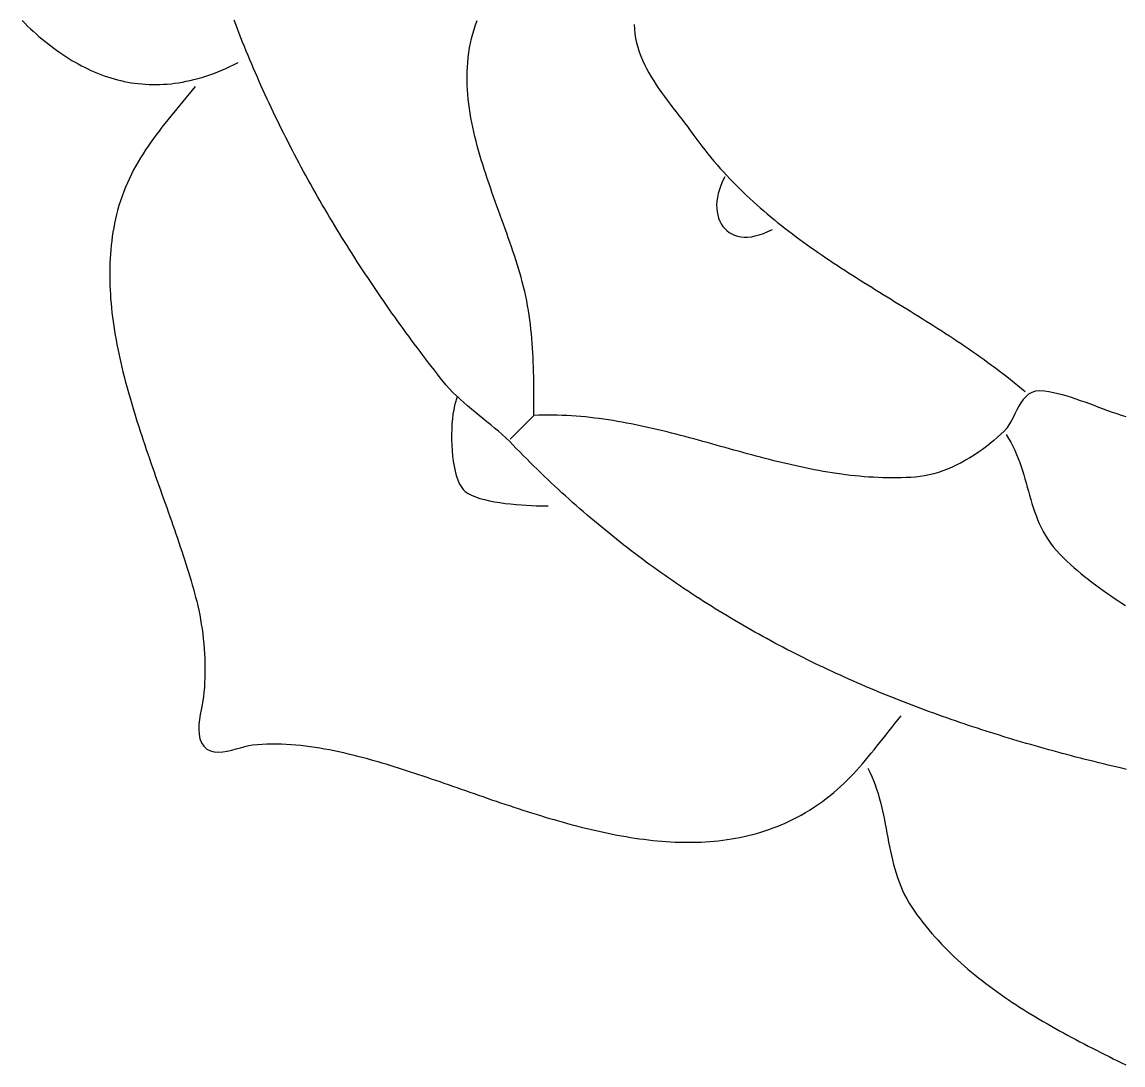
# Model space of a CAD drawing. Header units: millimetres. Extents: x 159 to 840, y 158 to 838.
# Drawn here: x 219.7 to 450.5, y 191.8 to 410.5 of the extents above; entities that cross this region are included whole.
import ezdxf

# ---------------------------------------------------------------- set-up
doc = ezdxf.new("R2010")
doc.units = ezdxf.units.MM
doc.layers.add('0_0_0', color=3, linetype='Continuous')

msp = doc.modelspace()

# ---------------------------------------------------------------- linework, layer by layer
at = {"layer": '0_0_0'}
for points in [[(451.2511, 253.7473), (450.279, 253.973), (449.3083, 254.2008), (448.3392, 254.4306), (447.3715, 254.6624), (446.4053, 254.8963), (445.4406, 255.1323), (444.4774, 255.3705), (443.5157, 255.6107), (442.5555, 255.8531), (441.5967, 256.0977), (440.6395, 256.3445), (439.6838, 256.5935), (438.7296, 256.8447), (437.7769, 257.0982), (436.8257, 257.354), (435.876, 257.612), (434.9278, 257.8724), (433.9812, 258.1351), (433.036, 258.4001), (432.0924, 258.6675), (431.1503, 258.9373), (430.2098, 259.2096), (429.2707, 259.4842), (428.3332, 259.7613), (427.3973, 260.0409), (426.4628, 260.323), (425.5299, 260.6076), (424.5986, 260.8947), (423.6688, 261.1843), (422.7405, 261.4766), (421.8138, 261.7714), (420.8887, 262.0689), (419.965, 262.3689), (419.043, 262.6716), (418.1225, 262.977), (417.2036, 263.2851), (416.2862, 263.5959), (415.3704, 263.9094), (414.4562, 264.2257), (413.5435, 264.5447), (412.6324, 264.8666), (411.7229, 265.1912), (410.815, 265.5187), (409.9086, 265.849), (409.0039, 266.1822), (408.1007, 266.5183), (407.1991, 266.8573), (406.2991, 267.1992), (405.4007, 267.5441), (404.5039, 267.8919), (403.6087, 268.2427), (402.715, 268.5965), (401.823, 268.9534), (400.9326, 269.3133), (400.0438, 269.6763), (399.1566, 270.0424), (398.271, 270.4115), (397.3871, 270.7838), (396.5047, 271.1593), (395.624, 271.5379), (394.7449, 271.9197), (393.8674, 272.3047), (392.9915, 272.6929), (392.1173, 273.0844), (391.2447, 273.4792), (390.3738, 273.8772), (389.5045, 274.2786), (388.6368, 274.6832), (387.7707, 275.0913), (386.9063, 275.5026), (386.0436, 275.9174), (385.1825, 276.3356), (384.323, 276.7572), (383.4652, 277.1822), (382.6091, 277.6107), (381.7546, 278.0427), (380.9018, 278.4782), (380.0507, 278.9173), (379.2012, 279.3599), (378.3534, 279.806), (377.5072, 280.2557), (376.6627, 280.709), (375.8199, 281.166), (374.9788, 281.6266), (374.1394, 282.0909), (373.3016, 282.5588), (372.4656, 283.0305), (371.6312, 283.5058), (370.7985, 283.9849), (369.9675, 284.4678), (369.1382, 284.9545), (368.3106, 285.445), (367.4847, 285.9393), (366.6605, 286.4374), (365.838, 286.9394), (365.0172, 287.4453), (364.1981, 287.9551), (363.3808, 288.4688), (362.5651, 288.9864), (361.7512, 289.508), (360.939, 290.0336), (360.1285, 290.5632), (359.3197, 291.0968), (358.5127, 291.6345), (357.7074, 292.1762), (356.9038, 292.722), (356.102, 293.2719), (355.3019, 293.826), (354.5035, 294.3841), (353.7069, 294.9465), (352.912, 295.513), (352.1189, 296.0837), (351.3275, 296.6586), (350.5379, 297.2378), (349.75, 297.8212), (348.9639, 298.409), (348.1795, 299.001), (347.3969, 299.5973), (346.6161, 300.198), (345.837, 300.803), (345.0597, 301.4124), (344.2842, 302.0263), (343.5105, 302.6445), (342.7385, 303.2672), (341.9683, 303.8943), (341.1999, 304.5259), (340.4332, 305.162), (339.6684, 305.8027), (338.9053, 306.4478), (338.1441, 307.0976), (337.3846, 307.7519), (336.6269, 308.4108), (335.8711, 309.0743), (335.117, 309.7425), (334.3647, 310.4153), (333.6142, 311.0928), (332.8656, 311.775), (332.1187, 312.4619), (331.3737, 313.1535), (330.6305, 313.85), (329.8891, 314.5511), (329.1495, 315.2571), (328.4117, 315.9679), (327.6758, 316.6836), (326.9417, 317.4041), (326.2094, 318.1294), (325.479, 318.8597), (324.7503, 319.5949), (324.0236, 320.335), (323.2986, 321.0801), (322.5756, 321.8302), (321.8508, 322.5627), (321.1033, 323.2776), (320.3362, 323.9771), (319.5527, 324.6639), (318.7559, 325.3402), (317.949, 326.0087), (317.1351, 326.6718), (316.3174, 327.3319), (315.4991, 327.9916), (314.6832, 328.6532), (313.873, 329.3193), (313.0716, 329.9922), (312.2822, 330.6746), (311.5079, 331.3688), (310.7519, 332.0774), (310.0173, 332.8027), (309.3073, 333.5473), (308.625, 334.3136), (307.9737, 335.1041), (307.3591, 335.8841), (306.7465, 336.6662), (306.136, 337.4505), (305.5274, 338.2369), (304.921, 339.0253), (304.3166, 339.8159), (303.7144, 340.6085), (303.1143, 341.4032), (302.5163, 342.2), (301.9206, 342.9988), (301.327, 343.7996), (300.7357, 344.6025), (300.1466, 345.4074), (299.5598, 346.2144), (298.9753, 347.0233), (298.3932, 347.8342), (297.8134, 348.6472), (297.2359, 349.4621), (296.6609, 350.279), (296.0882, 351.0978), (295.518, 351.9186), (294.9503, 352.7414), (294.3851, 353.5661), (293.8224, 354.3927), (293.2622, 355.2212), (292.7046, 356.0517), (292.1495, 356.884), (291.5971, 357.7183), (291.0473, 358.5544), (290.5002, 359.3924), (289.9557, 360.2323), (289.4139, 361.0741), (288.8749, 361.9176), (288.3386, 362.7631), (287.8051, 363.6103), (287.2744, 364.4594), (286.7465, 365.3103), (286.2214, 366.1631), (285.6993, 367.0176), (285.18, 367.8739), (284.6636, 368.732), (284.1501, 369.5918), (283.6397, 370.4534), (283.1322, 371.3168), (282.6277, 372.1819), (282.1262, 373.0488), (281.6278, 373.9174), (281.1325, 374.7877), (280.6403, 375.6597), (280.1512, 376.5334), (279.6652, 377.4089), (279.1825, 378.286), (278.7029, 379.1647), (278.2265, 380.0452), (277.7534, 380.9273), (277.2836, 381.811), (276.817, 382.6964), (276.3538, 383.5834), (275.8939, 384.4721), (275.4374, 385.3623), (274.9842, 386.2542), (274.5345, 387.1477), (274.0882, 388.0427), (273.6453, 388.9394), (273.206, 389.8376), (272.7701, 390.7373), (272.3378, 391.6387), (271.909, 392.5415), (271.4838, 393.4459), (271.0622, 394.3519), (270.6442, 395.2593), (270.2298, 396.1683), (269.8191, 397.0787), (269.4121, 397.9907), (269.0089, 398.9041), (268.6093, 399.819), (268.2136, 400.7354), (267.8216, 401.6533), (267.4334, 402.5725), (267.0491, 403.4933), (266.6686, 404.4154), (266.292, 405.339), (265.9193, 406.264), (265.5505, 407.1904), (265.1857, 408.1182), (264.8248, 409.0474), (264.468, 409.9779), (264.1151, 410.9099)], [(219.6678, 410.8036), (220.251, 410.2264), (220.8381, 409.6589), (221.4292, 409.1012), (222.0243, 408.5535), (222.6234, 408.0162), (223.2266, 407.4894), (223.8338, 406.9733), (224.445, 406.4682), (225.0604, 405.9742), (225.68, 405.4917), (226.3036, 405.0207), (226.9315, 404.5616), (227.5635, 404.1146), (228.1997, 403.6798), (228.8402, 403.2575), (229.485, 402.8479), (230.134, 402.4513), (230.7873, 402.0678), (231.445, 401.6977), (232.107, 401.3412), (232.7733, 400.9986), (233.4441, 400.6699), (234.1193, 400.3555), (234.7989, 400.0556), (235.4829, 399.7704), (236.1715, 399.5001), (236.8645, 399.245), (237.5621, 399.0052), (238.2642, 398.781), (238.9709, 398.5726), (239.6822, 398.3802), (240.3981, 398.204), (241.1186, 398.0443), (241.8438, 397.9013), (242.5737, 397.7752), (243.3083, 397.6662), (244.0476, 397.5746), (244.7916, 397.5005), (245.5404, 397.4442), (246.294, 397.4059), (247.0524, 397.3858), (247.8157, 397.3842), (248.5838, 397.4012), (249.3568, 397.4371), (250.1346, 397.4921), (250.9174, 397.5664), (251.7052, 397.6603), (252.4979, 397.774), (253.2956, 397.9076), (254.0984, 398.0614), (254.9061, 398.2357), (255.7189, 398.4306), (256.5368, 398.6463), (257.3598, 398.8832), (258.1879, 399.1413), (259.0212, 399.421), (259.8596, 399.7224), (260.7032, 400.0458), (261.5521, 400.3914), (262.4061, 400.7594), (263.2655, 401.15), (264.1301, 401.5634), (265, 402)], [(451.1593, 327.6722), (450.2094, 327.9776), (449.2584, 328.2991), (448.3063, 328.6336), (447.3533, 328.978), (446.3996, 329.3293), (445.4454, 329.6843), (444.4909, 330.0399), (443.5362, 330.3929), (442.5814, 330.7404), (441.6268, 331.0791), (440.6725, 331.406), (439.7187, 331.718), (438.7655, 332.0118), (437.8131, 332.2846), (436.8618, 332.5331), (435.9116, 332.7541), (434.9627, 332.9447), (434.0154, 333.1018), (433.0168, 333.1672), (432.14, 333.0631), (431.3712, 332.8078), (430.6966, 332.4201), (430.1026, 331.9184), (429.5754, 331.3212), (429.1012, 330.6471), (428.6664, 329.9147), (428.2572, 329.1424), (427.8598, 328.3488), (427.4605, 327.5525), (427.0457, 326.772), (426.6015, 326.0258), (426.1142, 325.3325), (425.5702, 324.7106), (424.8962, 324.0526), (424.1864, 323.3977), (423.4431, 322.7484), (422.6686, 322.1075), (421.8652, 321.4775), (421.0353, 320.8611), (420.1813, 320.261), (419.3054, 319.6799), (418.4101, 319.1203), (417.4976, 318.5849), (416.5704, 318.0765), (415.6307, 317.5975), (414.6809, 317.1508), (413.7233, 316.7389), (412.7603, 316.3645), (411.7943, 316.0302), (410.8275, 315.7387), (409.8623, 315.4927), (408.9011, 315.2948), (407.9462, 315.1477), (407, 315.054), (406.0095, 314.9919), (405.022, 314.9447), (404.0373, 314.9123), (403.0553, 314.8941), (402.076, 314.8898), (401.0994, 314.8991), (400.1253, 314.9215), (399.1536, 314.9569), (398.1844, 315.0047), (397.2175, 315.0646), (396.2528, 315.1363), (395.2903, 315.2194), (394.3299, 315.3136), (393.3716, 315.4185), (392.4152, 315.5337), (391.4607, 315.6589), (390.508, 315.7937), (389.557, 315.9378), (388.6077, 316.0908), (387.66, 316.2523), (386.7139, 316.4221), (385.7691, 316.5996), (384.8258, 316.7847), (383.8838, 316.9768), (382.943, 317.1758), (382.0033, 317.3811), (381.0648, 317.5925), (380.1272, 317.8095), (379.1906, 318.0319), (378.2549, 318.2593), (377.32, 318.4912), (376.3858, 318.7275), (375.4522, 318.9676), (374.5192, 319.2113), (373.5867, 319.4581), (372.6547, 319.7078), (371.723, 319.9599), (370.7916, 320.2142), (369.8604, 320.4702), (368.9294, 320.7276), (367.9984, 320.986), (367.0674, 321.2451), (366.1364, 321.5045), (365.2052, 321.7639), (364.2737, 322.0229), (363.342, 322.2811), (362.4099, 322.5383), (361.4774, 322.7939), (360.5444, 323.0477), (359.6107, 323.2994), (358.6764, 323.5485), (357.7414, 323.7947), (356.8056, 324.0376), (355.8689, 324.2769), (354.9313, 324.5123), (353.9926, 324.7433), (353.0528, 324.9696), (352.1119, 325.1909), (351.1697, 325.4068), (350.2263, 325.6169), (349.2814, 325.8209), (348.3351, 326.0184), (347.3872, 326.2091), (346.4378, 326.3925), (345.4866, 326.5685), (344.5338, 326.7365), (343.5791, 326.8962), (342.6225, 327.0473), (341.6639, 327.1894), (340.7033, 327.3222), (339.7406, 327.4453), (338.7757, 327.5584), (337.8085, 327.661), (336.839, 327.7528), (335.8671, 327.8335), (334.8928, 327.9027), (333.9158, 327.9601), (332.9363, 328.0053), (331.9541, 328.0379), (330.9691, 328.0576), (329.9812, 328.064), (328.9905, 328.0568), (327.9967, 328.0355), (327, 328), (327, 329.0374), (326.9997, 330.069), (326.9983, 331.0951), (326.9952, 332.116), (326.9896, 333.1322), (326.9808, 334.1439), (326.9682, 335.1515), (326.9509, 336.1554), (326.9285, 337.1559), (326.9, 338.1534), (326.8648, 339.1482), (326.8223, 340.1406), (326.7717, 341.1312), (326.7123, 342.1201), (326.6434, 343.1077), (326.5644, 344.0944), (326.4744, 345.0806), (326.3729, 346.0666), (326.259, 347.0527), (326.1322, 348.0393), (325.9916, 349.0268), (325.8367, 350.0155), (325.6667, 351.0058), (325.4808, 351.998), (325.2785, 352.9924), (325.059, 353.9895), (324.8215, 354.9895), (324.5654, 355.9929), (324.2901, 357), (324.0319, 357.8943), (323.7622, 358.7945), (323.4816, 359.7004), (323.1911, 360.6118), (322.8914, 361.5284), (322.5834, 362.4501), (322.268, 363.3767), (321.9459, 364.3079), (321.618, 365.2435), (321.2851, 366.1833), (320.9481, 367.1271), (320.6078, 368.0748), (320.2651, 369.026), (319.9207, 369.9806), (319.5755, 370.9383), (319.2303, 371.899), (318.886, 372.8625), (318.5435, 373.8284), (318.2035, 374.7968), (317.8668, 375.7672), (317.5344, 376.7395), (317.207, 377.7135), (316.8855, 378.689), (316.5707, 379.6658), (316.2635, 380.6436), (315.9647, 381.6223), (315.6751, 382.6017), (315.3955, 383.5814), (315.1268, 384.5614), (314.8699, 385.5414), (314.6255, 386.5212), (314.3945, 387.5007), (314.1778, 388.4794), (313.9761, 389.4574), (313.7903, 390.4343), (313.6212, 391.41), (313.4697, 392.3842), (313.3367, 393.3567), (313.2228, 394.3274), (313.1291, 395.296), (313.0562, 396.2623), (313.0051, 397.2261), (312.9765, 398.1871), (312.9714, 399.1452), (312.9905, 400.1002), (313.0347, 401.0519), (313.1049, 402), (313.2128, 403.0471), (313.3501, 404.0751), (313.5164, 405.0846), (313.7111, 406.0762), (313.9339, 407.0506), (314.1842, 408.0084), (314.4617, 408.9504), (314.7658, 409.8773), (315.0961, 410.7896)], [(348, 410), (348.057, 409.0077), (348.1669, 408.0316), (348.327, 407.071), (348.5347, 406.1252), (348.7873, 405.1937), (349.0821, 404.2757), (349.4165, 403.3707), (349.7878, 402.478), (350.1934, 401.5969), (350.6305, 400.7268), (351.0966, 399.8672), (351.5889, 399.0172), (352.1048, 398.1764), (352.6416, 397.344), (353.1967, 396.5194), (353.7674, 395.7019), (354.351, 394.891), (354.9449, 394.086), (355.5464, 393.2862), (356.1529, 392.4911), (356.7617, 391.6999), (357.37, 390.912), (357.9754, 390.1268), (358.575, 389.3436), (359.1663, 388.5618), (359.7466, 387.7808), (360.3132, 387), (360.9277, 386.1521), (361.5488, 385.3166), (362.1765, 384.4934), (362.8106, 383.6822), (363.4509, 382.8827), (364.0975, 382.0948), (364.7501, 381.3182), (365.4087, 380.5527), (366.0732, 379.7981), (366.7434, 379.054), (367.4192, 378.3204), (368.1006, 377.5969), (368.7874, 376.8834), (369.4795, 376.1795), (370.1768, 375.4852), (370.8791, 374.8001), (371.5865, 374.124), (372.2987, 373.4566), (373.0157, 372.7979), (373.7373, 372.1475), (374.4634, 371.5052), (375.194, 370.8707), (375.9289, 370.2439), (376.668, 369.6245), (377.4112, 369.0123), (378.1584, 368.4071), (378.9094, 367.8085), (379.6643, 367.2165), (380.4227, 366.6307), (381.1847, 366.051), (381.9502, 365.4771), (382.719, 364.9088), (383.491, 364.3458), (384.2661, 363.7879), (385.0442, 363.2349), (385.8251, 362.6866), (386.6089, 362.1427), (387.3953, 361.6031), (388.1843, 361.0673), (388.9757, 360.5354), (389.7694, 360.0069), (390.5654, 359.4818), (391.3635, 358.9597), (392.1636, 358.4404), (392.9656, 357.9237), (393.7693, 357.4094), (394.5748, 356.8972), (395.3818, 356.387), (396.1902, 355.8784), (397, 355.3713), (397.8111, 354.8654), (398.6232, 354.3605), (399.4364, 353.8563), (400.2505, 353.3527), (401.0653, 352.8494), (401.8809, 352.3462), (402.697, 351.8428), (403.5136, 351.3391), (404.3305, 350.8347), (405.1477, 350.3295), (405.965, 349.8232), (406.7824, 349.3156), (407.5996, 348.8065), (408.4167, 348.2956), (409.2334, 347.7828), (410.0497, 347.2677), (410.8655, 346.7502), (411.6807, 346.23), (412.4951, 345.7069), (413.3086, 345.1807), (414.1212, 344.6511), (414.9327, 344.1179), (415.743, 343.5809), (416.552, 343.0398), (417.3596, 342.4945), (418.1657, 341.9446), (418.9702, 341.39), (419.7729, 340.8305), (420.5738, 340.2657), (421.3727, 339.6956), (422.1695, 339.1197), (422.9642, 338.538), (423.7566, 337.9502), (424.5466, 337.356), (425.334, 336.7553), (426.1189, 336.1477), (426.901, 335.5332), (427.6803, 334.9113), (428.4566, 334.282), (429.2299, 333.6449), (430, 333)], [(256, 397), (255.347, 396.2013), (254.6951, 395.4092), (254.045, 394.6226), (253.3974, 393.8407), (252.7532, 393.0623), (252.1131, 392.2867), (251.4778, 391.5129), (250.8483, 390.7398), (250.2251, 389.9666), (249.6092, 389.1923), (249.0013, 388.416), (248.4021, 387.6367), (247.8125, 386.8534), (247.2332, 386.0653), (246.665, 385.2713), (246.1086, 384.4706), (245.5649, 383.6621), (245.0346, 382.8449), (244.5185, 382.0181), (244.0173, 381.1807), (243.5319, 380.3318), (243.0631, 379.4704), (242.6115, 378.5956), (242.178, 377.7064), (241.7633, 376.8019), (241.3683, 375.8812), (240.9936, 374.9431), (240.6401, 373.987), (240.3086, 373.0117), (239.9998, 372.0163), (239.7145, 371), (239.4832, 370.0943), (239.2705, 369.1857), (239.076, 368.2743), (238.8993, 367.3601), (238.7402, 366.4432), (238.5984, 365.5238), (238.4735, 364.6018), (238.3653, 363.6774), (238.2734, 362.7506), (238.1976, 361.8216), (238.1374, 360.8904), (238.0927, 359.957), (238.0631, 359.0217), (238.0482, 358.0843), (238.0479, 357.1451), (238.0617, 356.2042), (238.0894, 355.2615), (238.1306, 354.3172), (238.1851, 353.3713), (238.2525, 352.424), (238.3326, 351.4753), (238.425, 350.5253), (238.5294, 349.574), (238.6455, 348.6217), (238.773, 347.6682), (238.9116, 346.7138), (239.0609, 345.7585), (239.2208, 344.8024), (239.3908, 343.8455), (239.5706, 342.888), (239.76, 341.9299), (239.9586, 340.9713), (240.1661, 340.0123), (240.3823, 339.053), (240.6068, 338.0934), (240.8392, 337.1336), (241.0794, 336.1738), (241.3269, 335.214), (241.5815, 334.2542), (241.8429, 333.2946), (242.1107, 332.3352), (242.3847, 331.3761), (242.6645, 330.4174), (242.9498, 329.4592), (243.2404, 328.5016), (243.5358, 327.5446), (243.8359, 326.5883), (244.1402, 325.6329), (244.4486, 324.6783), (244.7606, 323.7246), (245.076, 322.772), (245.3944, 321.8206), (245.7156, 320.8703), (246.0392, 319.9214), (246.365, 318.9738), (246.6926, 318.0276), (247.0217, 317.083), (247.352, 316.14), (247.6832, 315.1987), (248.0149, 314.2591), (248.347, 313.3214), (248.679, 312.3857), (249.0107, 311.4519), (249.3418, 310.5203), (249.6718, 309.5908), (250.0006, 308.6636), (250.3279, 307.7387), (250.6532, 306.8162), (250.9764, 305.8963), (251.2971, 304.9789), (251.6149, 304.0642), (251.9297, 303.1522), (252.241, 302.2431), (252.5485, 301.3369), (252.8521, 300.4336), (253.1512, 299.5334), (253.4457, 298.6364), (253.7353, 297.7426), (254.0195, 296.8521), (254.2982, 295.965), (254.571, 295.0814), (254.8375, 294.2013), (255.0976, 293.3248), (255.3508, 292.4521), (255.5969, 291.5832), (255.8355, 290.7181), (256.0664, 289.857), (256.2893, 289), (256.5124, 288.0872), (256.7215, 287.1493), (256.9164, 286.1887), (257.0966, 285.2082), (257.2618, 284.2105), (257.4117, 283.1983), (257.546, 282.1742), (257.6642, 281.1409), (257.7662, 280.101), (257.8515, 279.0574), (257.9198, 278.0126), (257.9708, 276.9693), (258.0041, 275.9303), (258.0194, 274.8981), (258.0164, 273.8755), (257.9947, 272.8652), (257.954, 271.8698), (257.8939, 270.892), (257.8142, 269.9345), (257.7145, 269), (257.5908, 268.1712), (257.421, 267.254), (257.2291, 266.2699), (257.039, 265.2409), (256.8748, 264.1887), (256.7602, 263.135), (256.7195, 262.1017), (256.7764, 261.1106), (256.955, 260.1834), (257.2792, 259.3419), (257.7731, 258.608), (258.4311, 258.0183), (259.1741, 257.6318), (259.9873, 257.4207), (260.8556, 257.3577), (261.7642, 257.415), (262.6982, 257.5651), (263.6427, 257.7804), (264.5827, 258.0335), (265.5034, 258.2966), (266.3897, 258.5423), (267.2269, 258.743), (268, 258.8711), (269.0066, 258.9707), (270.0146, 259.0447), (271.0238, 259.0938), (272.0338, 259.1191), (273.0443, 259.1214), (274.0552, 259.1017), (275.066, 259.0609), (276.0764, 258.9999), (277.0863, 258.9197), (278.0953, 258.8211), (279.1031, 258.7052), (280.1095, 258.5728), (281.1141, 258.4248), (282.1166, 258.2622), (283.1169, 258.0859), (284.1145, 257.8969), (285.1091, 257.696), (286.1006, 257.4842), (287.0886, 257.2624), (288.0728, 257.0315), (289.053, 256.7925), (290.0288, 256.5463), (291, 256.2939), (291.8145, 256.0761), (292.634, 255.851), (293.4584, 255.6189), (294.2876, 255.3801), (295.1215, 255.1348), (295.9601, 254.8833), (296.8031, 254.6258), (297.6506, 254.3628), (298.5023, 254.0943), (299.3583, 253.8208), (300.2184, 253.5425), (301.0825, 253.2597), (301.9506, 252.9726), (302.8225, 252.6815), (303.6981, 252.3868), (304.5773, 252.0886), (305.4601, 251.7873), (306.3463, 251.4831), (307.2358, 251.1763), (308.1285, 250.8673), (309.0244, 250.5562), (309.9234, 250.2434), (310.8253, 249.9291), (311.73, 249.6136), (312.6374, 249.2972), (313.5476, 248.9801), (314.4602, 248.6627), (315.3753, 248.3453), (316.2928, 248.028), (317.2125, 247.7112), (318.1344, 247.3951), (319.0584, 247.0801), (319.9843, 246.7664), (320.912, 246.4543), (321.8416, 246.1441), (322.7727, 245.836), (323.7055, 245.5303), (324.6397, 245.2273), (325.5753, 244.9273), (326.5122, 244.6305), (327.4503, 244.3373), (328.3894, 244.0479), (329.3295, 243.7626), (330.2705, 243.4817), (331.2123, 243.2054), (332.1548, 242.934), (333.0978, 242.6678), (334.0413, 242.4071), (334.9853, 242.1522), (335.9295, 241.9033), (336.8739, 241.6607), (337.8184, 241.4247), (338.7629, 241.1956), (339.7074, 240.9736), (340.6516, 240.7591), (341.5955, 240.5522), (342.539, 240.3534), (343.4821, 240.1628), (344.4245, 239.9807), (345.3663, 239.8075), (346.3072, 239.6433), (347.2473, 239.4885), (348.1864, 239.3434), (349.1245, 239.2082), (350.0613, 239.0832), (350.9969, 238.9687), (351.9311, 238.8649), (352.8638, 238.7722), (353.795, 238.6908), (354.7245, 238.621), (355.6522, 238.5631), (356.578, 238.5173), (357.5019, 238.484), (358.4237, 238.4634), (359.3434, 238.4557), (360.2608, 238.4613), (361.1759, 238.4805), (362.0885, 238.5135), (362.9985, 238.5605), (363.906, 238.622), (364.8106, 238.6981), (365.7124, 238.7891), (366.6113, 238.8954), (367.5071, 239.0171), (368.3998, 239.1546), (369.2892, 239.3081), (370.1754, 239.478), (371.058, 239.6645), (371.9372, 239.8678), (372.8127, 240.0883), (373.6845, 240.3262), (374.5524, 240.5819), (375.4165, 240.8555), (376.2765, 241.1474), (377.1324, 241.4578), (377.984, 241.7871), (378.8314, 242.1355), (379.6743, 242.5032), (380.5127, 242.8906), (381.3466, 243.298), (382.1757, 243.7255), (383, 244.1736), (383.9644, 244.7267), (384.8941, 245.2902), (385.7909, 245.864), (386.6566, 246.4481), (387.4929, 247.0424), (388.3015, 247.6468), (389.0843, 248.2612), (389.8429, 248.8856), (390.5792, 249.5199), (391.295, 250.164), (391.9919, 250.8178), (392.6717, 251.4814), (393.3363, 252.1545), (393.9873, 252.8372), (394.6265, 253.5294), (395.2557, 254.231), (395.8767, 254.9419), (396.4911, 255.662), (397.1009, 256.3914), (397.7077, 257.1298), (398.3132, 257.8773), (398.9194, 258.6338), (399.5278, 259.3991), (400.1404, 260.1733), (400.7587, 260.9563), (401.3847, 261.7479), (402.0201, 262.5482), (402.6666, 263.357), (403.3259, 264.1743), (404, 265)], [(367, 378), (366.5569, 377.109), (366.1836, 376.2306), (365.8784, 375.3673), (365.6398, 374.5219), (365.4664, 373.697), (365.3568, 372.8953), (365.3093, 372.1195), (365.3226, 371.3722), (365.3951, 370.656), (365.5254, 369.9738), (365.712, 369.3281), (365.9533, 368.7216), (366.248, 368.157), (366.5944, 367.637), (366.9912, 367.1641), (367.4369, 366.7412), (367.9299, 366.3709), (368.4688, 366.0558), (369.0521, 365.7986), (369.6783, 365.602), (370.3459, 365.4687), (371.0535, 365.4013), (371.7995, 365.4025), (372.5825, 365.475), (373.4009, 365.6214), (374.2534, 365.8444), (375.1384, 366.1468), (376.0544, 366.531), (377, 367)], [(311, 332), (310.7575, 331.4548), (310.5379, 330.797), (310.3421, 330.0383), (310.1712, 329.1904), (310.0264, 328.2651), (309.9087, 327.274), (309.8193, 326.2288), (309.7591, 325.1413), (309.7293, 324.0231), (309.7311, 322.8861), (309.7654, 321.7418), (309.8333, 320.602), (309.936, 319.4784), (310.0745, 318.3827), (310.2499, 317.3267), (310.4634, 316.322), (310.7159, 315.3803), (311.0087, 314.5134), (311.3427, 313.733), (311.7191, 313.0508), (312.1389, 312.4784), (312.6033, 312.0277), (313.2134, 311.6112), (313.9327, 311.2347), (314.7486, 310.8961), (315.6485, 310.5933), (316.6197, 310.3245), (317.6496, 310.0875), (318.7257, 309.8804), (319.8353, 309.7012), (320.9658, 309.5478), (322.1045, 309.4183), (323.239, 309.3106), (324.3565, 309.2228), (325.4445, 309.1528), (326.4903, 309.0986), (327.4814, 309.0582), (328.4051, 309.0297), (329.2488, 309.0109), (330, 309)], [(327, 328), (322, 323)], [(426, 324), (426.5197, 323.1751), (426.9965, 322.3441), (427.4341, 321.5076), (427.8358, 320.6662), (428.2053, 319.8204), (428.546, 318.9707), (428.8614, 318.1177), (429.1552, 317.262), (429.4307, 316.4041), (429.6916, 315.5445), (429.9413, 314.6838), (430.1834, 313.8226), (430.4214, 312.9614), (430.6588, 312.1008), (430.8992, 311.2413), (431.146, 310.3835), (431.4027, 309.5279), (431.673, 308.6751), (431.9604, 307.8257), (432.2682, 306.9801), (432.6002, 306.1389), (432.9597, 305.3028), (433.3504, 304.4722), (433.7757, 303.6476), (434.2391, 302.8298), (434.7442, 302.0191), (435.2946, 301.2162), (435.8937, 300.4216), (436.545, 299.6359), (437.2521, 298.8596), (438.0185, 298.0933), (438.738, 297.4163), (439.4644, 296.7525), (440.1975, 296.1015), (440.937, 295.463), (441.6828, 294.8364), (442.4346, 294.2214), (443.1923, 293.6176), (443.9555, 293.0247), (444.7242, 292.4423), (445.498, 291.8698), (446.2768, 291.3071), (447.0603, 290.7536), (447.8484, 290.209), (448.6409, 289.6729), (449.4374, 289.1449), (450.2378, 288.6247), (451.042, 288.1117)], [(397, 254), (397.4367, 253.1417), (397.8382, 252.2735), (398.207, 251.3961), (398.5456, 250.51), (398.8567, 249.6161), (399.1427, 248.7148), (399.4063, 247.8069), (399.65, 246.893), (399.8764, 245.9738), (400.0881, 245.0498), (400.2875, 244.1219), (400.4774, 243.1905), (400.6602, 242.2564), (400.8385, 241.3202), (401.0149, 240.3825), (401.192, 239.4441), (401.3723, 238.5055), (401.5583, 237.5675), (401.7528, 236.6306), (401.9581, 235.6955), (402.1769, 234.7628), (402.4118, 233.8333), (402.6653, 232.9075), (402.94, 231.9862), (403.2385, 231.0699), (403.5632, 230.1593), (403.9169, 229.2551), (404.302, 228.3579), (404.7212, 227.4684), (405.1769, 226.5872), (405.6718, 225.715), (406.2084, 224.8523), (406.7893, 224), (407.3726, 223.1954), (407.9662, 222.4033), (408.5699, 221.6234), (409.1835, 220.8556), (409.8069, 220.0997), (410.4398, 219.3554), (411.0821, 218.6224), (411.7336, 217.9007), (412.394, 217.1899), (413.0633, 216.4899), (413.7412, 215.8004), (414.4275, 215.1213), (415.1222, 214.4522), (415.8249, 213.7931), (416.5355, 213.1436), (417.2538, 212.5036), (417.9797, 211.8728), (418.7129, 211.2511), (419.4533, 210.6382), (420.2007, 210.0339), (420.9549, 209.438), (421.7157, 208.8502), (422.4829, 208.2704), (423.2564, 207.6983), (424.0359, 207.1338), (424.8214, 206.5766), (425.6126, 206.0264), (426.4092, 205.4832), (427.2113, 204.9466), (428.0184, 204.4164), (428.8306, 203.8925), (429.6475, 203.3746), (430.4691, 202.8625), (431.2951, 202.356), (432.1253, 201.8548), (432.9595, 201.3588), (433.7977, 200.8678), (434.6395, 200.3814), (435.4849, 199.8996), (436.3336, 199.422), (437.1854, 198.9486), (438.0402, 198.479), (438.8977, 198.013), (439.7579, 197.5505), (440.6205, 197.0911), (441.4852, 196.6348), (442.3521, 196.1813), (443.2208, 195.7303), (444.0912, 195.2817), (444.9631, 194.8352), (445.8363, 194.3906), (446.7106, 193.9478), (447.5859, 193.5064), (448.4619, 193.0663), (449.3385, 192.6273), (450.2155, 192.1891), (451.0928, 191.7515)]]:
    msp.add_lwpolyline(points, dxfattribs=at)

doc.saveas('drawing.dxf')
